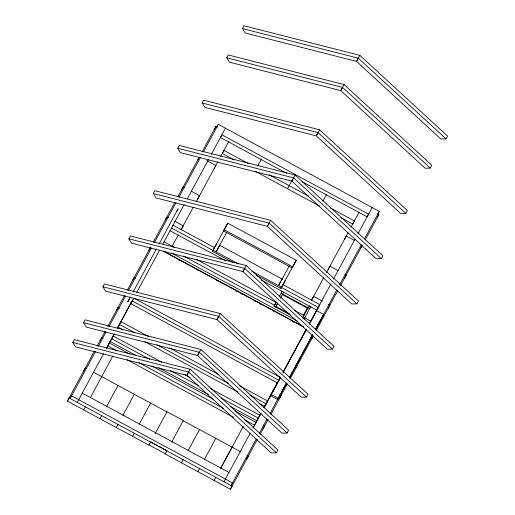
<?xml version="1.0" encoding="UTF-8"?>
<svg xmlns="http://www.w3.org/2000/svg" width="515" height="515" viewBox="0 0 515 515"><rect width="100%" height="100%" fill="white"/><g stroke="black" fill="none" stroke-linecap="round" stroke-linejoin="round"><path stroke-width="0.77" d="M276.401 452.807L188.657 372.081L186.894 375.319L75.499 346.859L72.795 342.475L74.321 339.649L190.183 369.249L277.926 449.981L276.401 452.807L271.218 452.917L186.861 375.3L190.183 369.249M287.1 433.012L199.357 352.286L197.593 355.524L86.198 327.064L83.494 322.68L85.02 319.854L200.882 349.453L288.632 430.18L287.1 433.012L281.924 433.121L197.56 355.505L200.882 349.453M306.509 397.104L218.766 316.377L217.002 319.615L105.607 291.155L102.903 286.771L104.429 283.945L220.291 313.545L308.041 394.271L306.509 397.104L301.333 397.213L216.97 319.596L220.291 313.545M332.452 349.106L244.702 268.379L242.945 271.624L131.55 243.164L128.84 238.78L130.372 235.954L246.234 265.553L333.978 346.28L332.452 349.106L327.27 349.215L242.913 271.605L246.234 265.553M153.303 193.531L154.828 190.698L270.69 220.304L358.44 301.03L356.908 303.856L351.732 303.966L267.369 226.355L156.006 197.908L153.303 193.531L269.165 223.13L356.908 303.856M177.759 148.281L179.291 145.449L295.153 175.055L382.896 255.781L381.364 258.607L376.188 258.717L291.825 181.106L180.469 152.659L177.759 148.281L293.621 177.881L381.364 258.607M405.826 213.358L318.077 132.632L316.319 135.87L204.925 107.41L202.215 103.026L203.747 100.2L319.609 129.806L407.352 210.532L405.826 213.358L400.644 213.468L316.287 135.857L319.609 129.806M430.283 168.109L342.539 87.383L340.776 90.621L229.381 62.161L226.677 57.777L228.203 54.951L344.065 84.557L431.815 165.283L430.283 168.109L425.107 168.218L340.743 90.601L344.065 84.557M242.462 28.576L243.988 25.75L359.85 55.356L447.593 136.082L446.067 138.908L440.892 139.018L356.528 61.401L245.166 32.96L242.462 28.576L358.324 58.182L446.067 138.908M152.762 442.952L150.721 441.851L148.919 445.172L67.407 401.088L94.11 351.694M97.142 346.08L105.105 331.351M107.764 326.439L124.443 295.571M127.321 290.241L150.612 247.161L148.932 250.251M153.264 242.256L174.881 202.266M177.752 196.936L199.151 157.365M202.183 151.751L215.83 126.497L217.188 127.231M95.706 351.178L70.104 398.546L71.572 395.842L232.535 482.903L231.068 485.606L256.29 438.947M98.32 346.35L106.026 332.085M109.019 326.555L125.512 296.028M128.512 290.499L151.5 247.953M154.5 242.417L175.963 202.704M178.956 197.168L200.419 157.448M203.412 151.919L218.321 124.347L379.285 211.407L364.382 238.979M130.392 297.033L127.72 301.977L129.188 299.273M133.07 292.082L156.38 248.951M158.993 244.129L178.106 208.775L176.632 211.478M103.541 353.747L77.231 402.408M106.599 348.089L114.24 333.945M117.298 328.293L132.201 300.715M163.924 242.037L170.098 230.598M172.712 225.77L184.235 204.436M187.235 198.906L208.697 159.187M211.311 154.365L225.448 128.203M106.772 347.85L114.233 334.061M117.285 328.416L132.555 300.168M136.752 292.398L159.656 250.026M162.94 243.968L164.085 241.844L174.669 247.567M225.828 260.905L170.111 230.765L173.104 225.235L214.716 247.741M277.482 382.973L130.778 303.625L133.778 298.095L280.475 377.437L270.568 395.642L277.701 399.498L286.598 383.096M90.312 397.696L112.901 355.884M172.222 246.157L178.287 234.937M180.939 230.025L193.292 207.159M196.112 201.964L217.723 161.974M220.594 156.644L228.795 141.483M106.624 406.515L117.987 385.465M122.924 415.335L134.299 394.284M257.693 165.972L261.395 159.116M232.922 262.463L212.444 251.384L216.635 243.627M227.752 223.156L223.555 230.913L292.069 267.967L296.267 260.21L227.752 223.156L212.444 251.384M219.693 245.275L216.126 251.88L226.613 232.568M139.224 424.148L150.599 403.103M155.144 433.669L167.027 411.685L183.327 420.498L171.572 442.25M291.773 180.862L287.505 188.754M269.165 223.13L267.369 226.355L270.69 220.304M293.621 177.881L291.825 181.106L295.153 175.055M358.324 58.182L356.528 61.401L359.85 55.356M188.123 450.599L199.505 429.549M322.892 201.236L326.6 194.38M282.091 279.027L278.525 285.625L289.211 265.92M256.232 275.068L280.952 288.439L285.149 280.681M290.479 315.083L274.096 306.219L276.278 302.176M282.239 291.213L281.145 293.228L309.676 308.659L310.764 306.637L304.108 318.914M277.398 303.773L275.937 306.464L289.379 313.738M283.765 292.037L280.398 298.23M204.429 459.412L215.804 438.368M243.305 426.414L220.716 468.225L232.104 447.181M303.219 315.566L307.552 307.571M311.182 300.837L323.858 277.405M326.51 272.493L348.127 232.503M350.998 227.173L359.2 212.013M302.865 317.549L303.953 315.528L294.76 310.551M309.238 305.813L302.575 318.083M304.075 318.952L305.17 316.931M260.944 413.127L257.506 419.48L257.77 418.998M263.88 407.7L277.74 382.053M282.96 372.39L306.245 329.31M250.245 433.089L223.935 481.75M261.06 413.165L253.09 427.907L254.558 425.203L244.683 419.86M264.118 407.513L270.999 394.786M272.525 391.96L274.817 387.718M275.583 386.302L277.875 382.059M283.224 372.165L284.756 369.339M285.902 367.214L288.574 362.27M289.34 360.854L291.632 356.612M293.164 353.786L295.069 350.252M296.215 348.127L298.893 343.177M299.659 341.767L301.951 337.525M303.477 334.699L305.009 331.866M309.264 324.019L330.939 283.784M333.553 278.956L355.015 239.243M358.015 233.707L372.152 207.551M259.045 403.483L264.691 406.535L267.684 400.998L239.475 385.741M283.134 372.397L306.431 329.388M309.348 323.999L316.577 310.616L323.71 314.472L315.334 329.973M261.092 279.973L316.809 310.114L319.809 304.584L282.426 284.364M259.283 433.411L266.989 419.146M269.989 413.616L286.482 383.089M289.539 377.431L312.463 335.014M315.463 329.478L336.861 289.887M339.597 284.814L361.324 244.638M277.701 399.498L286.456 383.295M289.501 377.662L312.599 334.943L311.066 337.769M315.47 329.722L323.079 315.631M289.443 377.868L312.669 334.898M158.871 446.26L167.021 450.664L165.218 453.992L230.405 489.25L257.333 439.443M260.146 434.248L268.109 419.513M270.761 414.601L287.447 383.733M290.1 378.821L313.236 336.031M316.268 330.418L337.879 290.428M340.537 285.516L362.148 245.526M365.187 239.913L378.834 214.658L377.476 213.925M214.156 129.587L215.83 126.497M181.544 189.919L183.224 186.829L184.582 187.563M197.85 159.753L199.189 157.281M165.238 220.085L166.918 216.995L168.276 217.736M132.625 280.424L134.306 277.334L135.664 278.068M100.013 340.756L101.693 337.666L103.052 338.4M116.319 310.59L117.999 307.5L119.358 308.234M83.713 370.922L85.387 367.832L86.745 368.566M67.407 401.088L69.081 397.998L232.085 486.16L230.405 489.25M216.854 127.051L218.321 124.347M106.386 348.558L107.854 345.855L117.027 350.812M107.918 345.732L109.386 343.022L129.844 354.088M109.45 342.9L111.697 338.773L149.781 359.373M111.755 338.651L113.223 335.947L161.89 362.27M119.512 324.36L120.98 321.656L148.487 336.533M130.778 303.625L132.246 300.921L278.95 380.27M197.844 198.739L199.524 195.649L191.374 191.239M214.15 168.572L215.83 165.482L206.998 160.706M181.538 228.905L183.218 225.815L175.068 221.405M83.707 409.901L85.381 406.811M100.007 418.721L101.693 415.637M116.319 427.54L117.993 424.45M132.619 436.36L134.293 433.269M181.518 462.811L183.198 459.721M280.952 288.439L296.267 260.21M274.096 306.219L276.323 302.118M279.239 296.717L281.84 291.934M275.622 307.043L277.849 302.942M197.818 471.624L199.498 468.534M344.554 239.102L346.228 236.012L354.378 240.421M328.248 269.268L329.922 266.178L338.072 270.587M311.942 299.434L313.616 296.344L322.448 301.12M214.105 480.431L215.798 477.353M303.934 333.913L306.56 329.085M309.554 323.568L316.577 310.616M316.809 310.114L318.283 307.41L280.9 287.19M318.341 307.288L319.809 304.584M272.725 391.658L277.598 382.69M254.622 425.075L256.09 422.371L234.93 410.931M256.148 422.242L258.395 418.122L221.019 397.902M258.459 417.993L259.927 415.29L210.551 388.587M264.691 406.535L266.158 403.831L249.936 395.056M266.216 403.702L267.684 400.998M270.568 395.642L280.475 377.437M377.817 214.111L379.285 211.407M315.56 329.497L323.71 314.472M289.597 377.579L290.344 376.201M377.154 217.748L378.834 214.658M360.854 247.915L361.858 246.061M328.242 308.247L329.915 305.163L328.557 304.423M344.548 278.081L346.222 274.991L344.863 274.257M295.629 368.585L297.31 365.495L295.951 364.762M311.936 338.419L313.274 335.947M279.323 398.752L281.003 395.662L279.645 394.928M246.711 459.084L248.391 455.994L247.033 455.26M263.017 428.918L264.697 425.828L263.339 425.094M226.677 57.777L342.539 87.383M202.215 103.026L318.077 132.632M128.84 238.78L244.702 268.379M102.903 286.771L218.766 316.377M83.494 322.68L199.357 352.286M72.795 342.475L188.657 372.081M303.271 326.652L163.564 251.223L303.811 327.083M286.713 173.362L220.414 137.505L221.881 134.801L368.585 214.15L367.118 216.854L302.228 181.756M248.256 163.525L223.98 150.399L222.3 153.489L234.093 159.862M269.068 174.785L308.601 196.164M330.102 207.796L354.384 220.929L352.704 224.019L340.911 217.639M254.906 171.122L319.409 206.006M224.186 229.754L292.694 266.809M219.461 245.153L282.323 279.156M213.068 250.226L238.497 263.976M251.919 271.238L281.583 287.28M171.579 228.061L213.191 250.567M282.362 294.638L307.828 308.414M196.53 259.393L276.233 302.498M304.442 317.755L310.79 321.193M183.72 256.116L274.701 305.324M171.669 253.097L297.213 321M178.171 259.611L179.581 260.378M197.213 269.911L198.623 270.678M216.255 280.212L217.665 280.978M221.901 283.263L223.31 284.029M235.297 290.512L236.713 291.278M240.943 293.563L242.353 294.329M254.346 300.812L255.755 301.578M259.985 303.863L261.395 304.629M273.388 311.111L274.798 311.871M292.43 321.411L293.84 322.171M271.199 394.484L278.332 398.34M169.647 347.979L218.315 374.296M134.969 332.877L119.454 324.482L117.987 327.186L122.924 329.858M156.837 344.702L228.776 383.611M144.786 341.683L237.885 392.037M183.752 374.096L190.099 377.527M170.233 370.433L198.449 385.696M110.229 341.477L136.321 355.595M158.89 367.8L208.266 394.503M230.128 406.329L256.927 420.826M151.706 365.914L213.77 399.479M138.889 362.637L223.523 408.414M126.845 359.618L233.34 417.221M93.537 372.242L166.899 411.916M183.205 420.736L240.917 451.951M82.265 393.106L228.969 472.448M154.12 443.685L157.513 445.527M149.047 444.941L165.347 453.754"/></g></svg>
